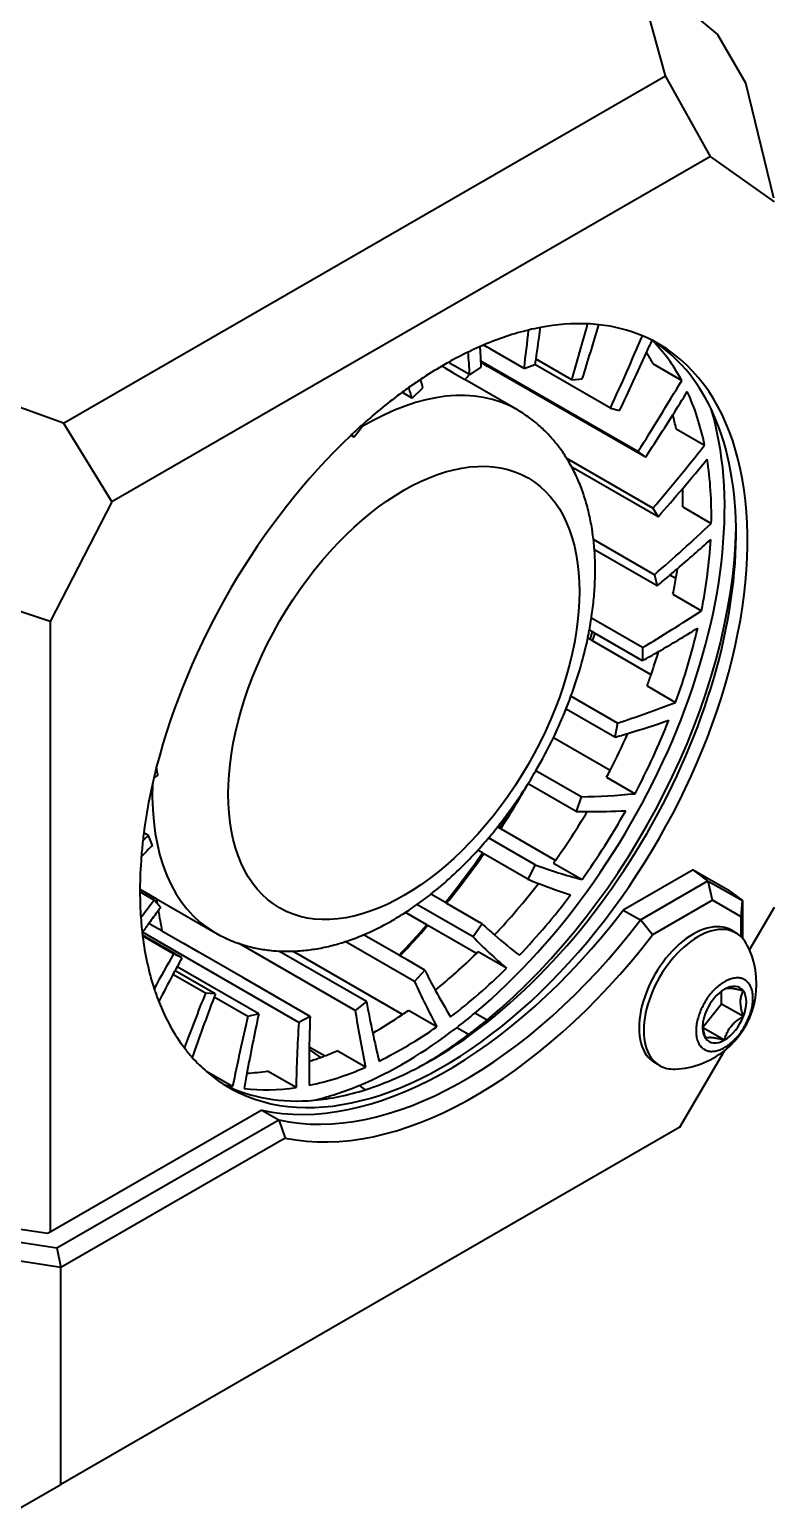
# Model space of a CAD drawing. Header units: millimetres. Extents: x 15 to 415, y 5 to 292.
# Drawn here: x 344.2 to 351.09, y 102.19 to 115.96 of the extents above; entities that cross this region are included whole.
import ezdxf

# ---------------------------------------------------------------- set-up
doc = ezdxf.new("R2010")
doc.units = ezdxf.units.MM
doc.layers.add('Geometries', color=7, linetype='Continuous')

msp = doc.modelspace()

# ---------------------------------------------------------------- linework, layer by layer
at = {"layer": 'Geometries', "linetype": 'Continuous', "lineweight": 40}
for p, q in [((350.1182, 115.5311), (349.8345, 116.5611)), ((349.8345, 116.5611), (350.6019, 115.9172)), ((350.6019, 115.9172), (350.8627, 115.4676)), ((344.512, 112.2943), (350.1182, 115.5311)), ((350.5366, 114.7788), (350.1182, 115.5311)), ((350.8627, 115.4676), (351.1243, 114.3952)), ((350.5366, 114.7788), (344.9644, 111.5617)), ((351.1334, 114.3577), (350.5366, 114.7788)), ((348.4237, 113.0228), (348.4372, 113.015)), ((348.4425, 113.012), (348.4372, 113.015)), ((348.459, 113.0024), (348.4425, 113.012)), ((348.4862, 112.9868), (348.459, 113.0024)), ((348.8015, 112.8047), (348.4862, 112.9868)), ((348.064, 112.8098), (348.0351, 112.8265)), ((348.064, 112.8098), (348.0729, 112.8047)), ((348.142, 112.7648), (348.0729, 112.8047)), ((348.1263, 112.8457), (348.0976, 112.8623)), ((348.1352, 112.8406), (348.1263, 112.8457)), ((348.2921, 112.7501), (348.1352, 112.8406)), ((348.142, 112.7648), (348.2515, 112.7015)), ((348.2968, 112.7473), (348.4026, 112.8171)), ((349.8622, 112.0305), (348.4002, 112.8746)), ((348.4425, 112.8372), (348.4008, 112.8613)), ((348.4425, 112.8372), (348.4594, 112.8275)), ((349.9314, 111.9776), (348.4594, 112.8275)), ((348.8015, 112.8047), (348.901, 112.8434)), ((348.901, 112.8434), (348.9062, 112.8454)), ((349.6059, 112.4364), (348.901, 112.8434)), ((349.2458, 112.6992), (348.913, 112.8913)), ((350.004, 112.8477), (350.2692, 112.6946)), ((344.512, 112.2943), (343.2866, 112.7374)), ((347.759, 112.5301), (347.8602, 112.6252)), ((348.7349, 112.4224), (348.2515, 112.7015)), ((348.2968, 112.7473), (348.2921, 112.7501)), ((349.2458, 112.6992), (349.3437, 112.7086)), ((347.6999, 112.5643), (347.6668, 112.5833)), ((347.759, 112.5301), (347.6999, 112.5643)), ((349.6059, 112.4364), (349.6917, 112.414)), ((344.512, 112.2943), (344.9644, 111.5617)), ((347.217, 112.1648), (347.254, 112.2115)), ((347.254, 112.2115), (347.2543, 112.2119)), ((347.2543, 112.2119), (347.2951, 112.2635)), ((347.2951, 112.2635), (347.3082, 112.28)), ((350.2176, 112.2439), (350.4827, 112.0908)), ((347.217, 112.1648), (347.1884, 112.1813)), ((350.001, 111.5035), (349.2001, 111.9659)), ((349.8622, 112.0305), (349.9314, 111.9776)), ((350.0498, 111.4229), (349.2456, 111.8872)), ((344.9644, 111.5617), (344.3881, 110.4472)), ((350.001, 111.5035), (350.0498, 111.4229)), ((350.2801, 111.5156), (350.5453, 111.3625)), ((350.0148, 110.8837), (349.4484, 111.2107)), ((350.0406, 110.7797), (349.4572, 111.1166)), ((344.3881, 110.4472), (343.004, 110.9114)), ((350.0148, 110.8837), (350.0406, 110.7797)), ((350.2154, 110.8487), (350.1603, 110.8806)), ((350.1884, 110.7022), (350.4535, 110.5491)), ((344.3881, 110.4472), (344.3881, 104.7595)), ((349.9029, 110.2045), (349.4282, 110.4786)), ((349.4159, 110.28), (349.3944, 110.2925)), ((349.4395, 110.3511), (349.4095, 110.3685)), ((349.4388, 110.2668), (349.4159, 110.28)), ((349.4627, 110.3377), (349.4395, 110.3511)), ((349.9042, 110.0828), (349.4627, 110.3377)), ((349.9841, 109.952), (349.4388, 110.2668)), ((349.9029, 110.2045), (349.9042, 110.0828)), ((349.6712, 109.5026), (349.2385, 109.7525)), ((349.9472, 109.8474), (350.2124, 109.6943)), ((349.6481, 109.3697), (349.1925, 109.6327)), ((349.6712, 109.5026), (349.6481, 109.3697)), ((349.6028, 109.061), (349.0748, 109.3659)), ((345.3805, 109.0958), (345.3805, 109.096)), ((345.3901, 109.016), (345.3805, 109.0958)), ((349.3324, 108.8158), (348.9118, 109.0586)), ((348.8355, 108.9321), (348.8386, 108.9371)), ((349.2859, 108.6789), (348.8386, 108.9371)), ((349.5696, 108.9974), (349.8348, 108.8443)), ((349.3324, 108.8158), (349.2859, 108.6789)), ((348.6665, 108.6814), (348.6596, 108.6719)), ((348.5693, 108.5258), (348.5549, 108.5341)), ((348.5841, 108.5172), (348.5693, 108.5258)), ((349.0937, 108.223), (348.5841, 108.5172)), ((345.3032, 108.455), (345.2611, 108.4793)), ((345.3407, 108.3621), (345.3032, 108.455)), ((348.9045, 108.1811), (348.4709, 108.4314)), ((348.4138, 108.2921), (348.3706, 108.317)), ((348.4274, 108.2842), (348.4138, 108.2921)), ((348.8373, 108.0476), (348.4274, 108.2842)), ((348.9045, 108.1811), (348.8373, 108.0476)), ((349.076, 108.198), (349.3412, 108.0449)), ((350.3747, 108.1342), (349.7255, 107.7594)), ((350.3747, 108.1342), (350.6953, 107.9518)), ((350.5142, 108.031), (350.3747, 108.1342)), ((345.225, 107.9537), (345.3786, 107.865)), ((349.8846, 107.6675), (350.5142, 108.031)), ((350.5142, 108.031), (350.5149, 108.0306)), ((350.5149, 108.0306), (350.8351, 107.8485)), ((350.5554, 107.8507), (350.5149, 108.0306)), ((350.6953, 107.9518), (350.8351, 107.8485)), ((345.3582, 107.8519), (345.225, 107.9288)), ((345.3856, 107.8209), (345.3582, 107.8519)), ((345.3786, 107.865), (345.9224, 107.5511)), ((345.4175, 107.7847), (345.3856, 107.8209)), ((348.3265, 107.5098), (347.8047, 107.811)), ((348.0692, 107.83), (347.9341, 107.908)), ((348.0805, 107.8235), (348.0692, 107.83)), ((348.0805, 107.8235), (348.3889, 107.6454)), ((350.5554, 107.8507), (349.9985, 107.5291)), ((350.824, 107.6979), (350.5554, 107.8507)), ((350.824, 107.6979), (350.8354, 107.8477)), ((350.8351, 107.8485), (350.8354, 107.8477)), ((350.8354, 107.8477), (350.8354, 107.4979)), ((347.8969, 107.6234), (347.6977, 107.7384)), ((349.7255, 107.7594), (349.8846, 107.6675)), ((349.9985, 107.5291), (349.8846, 107.6675)), ((350.824, 107.5097), (350.824, 107.6979)), ((350.9002, 107.389), (351.1334, 107.7866)), ((345.4611, 107.4048), (345.249, 107.5273)), ((346.7035, 106.7133), (345.2491, 107.553)), ((345.3085, 107.6354), (345.3164, 107.6308)), ((345.3164, 107.6308), (345.3341, 107.6206)), ((345.4299, 107.5653), (345.3341, 107.6206)), ((345.4299, 107.5653), (345.6169, 107.4573)), ((345.9264, 107.5488), (345.928, 107.5479)), ((347.6375, 107.339), (347.3071, 107.5298)), ((347.56, 107.6549), (347.563, 107.6566)), ((347.907, 107.6176), (347.8969, 107.6234)), ((348.3589, 107.3567), (347.907, 107.6176)), ((348.4108, 107.6328), (348.3265, 107.5098)), ((348.4108, 107.6328), (348.3889, 107.6454)), ((350.776, 107.5461), (350.7323, 107.5714)), ((345.5384, 107.353), (345.2499, 107.5195)), ((345.4935, 107.3861), (345.4611, 107.4048)), ((345.6279, 107.451), (345.6169, 107.4573)), ((345.7666, 107.3709), (345.6279, 107.451)), ((346.1489, 107.4483), (346.1481, 107.4486)), ((347.23, 106.8241), (346.1489, 107.4483)), ((347.7809, 107.0945), (347.1373, 107.4661)), ((345.6165, 107.3151), (345.4935, 107.3861)), ((345.6165, 107.3151), (345.5384, 107.353)), ((346.1834, 107.1303), (345.7666, 107.3709)), ((347.3342, 106.9071), (346.5188, 107.3778)), ((347.6691, 106.7873), (346.6484, 107.3766)), ((347.6457, 107.3343), (347.6375, 107.339)), ((347.7189, 107.292), (347.6457, 107.3343)), ((347.8778, 107.2003), (347.7189, 107.292)), ((348.6382, 107.2175), (348.3731, 107.3706)), ((345.8342, 106.985), (345.5322, 107.1594)), ((345.9267, 106.9785), (345.5515, 107.1952)), ((346.3317, 106.7931), (345.5713, 107.2321)), ((346.8094, 106.7689), (346.1834, 107.1303)), ((347.8778, 107.2003), (347.7809, 107.0945)), ((345.9267, 106.9785), (345.8342, 106.985)), ((347.9746, 107.0141), (347.9743, 107.0143)), ((350.6403, 106.888), (350.6403, 107.0037)), ((350.8445, 107.0058), (350.8354, 107.0083)), ((346.2297, 106.7679), (345.9156, 106.9492)), ((347.3342, 106.9071), (347.23, 106.8241)), ((350.4653, 106.6703), (350.6403, 106.888)), ((350.6403, 106.888), (350.8445, 106.7701)), ((346.3317, 106.7931), (346.2297, 106.7679)), ((346.8094, 106.7689), (346.7035, 106.7133)), ((347.9899, 106.6726), (347.7248, 106.8257)), ((348.4566, 106.7358), (348.3441, 106.8008)), ((348.2848, 106.6002), (348.1742, 106.6641)), ((350.4653, 106.6703), (350.4657, 106.6669)), ((350.4657, 106.6668), (350.6677, 106.5502)), ((346.8011, 106.4619), (346.9057, 106.3868)), ((346.9429, 106.4008), (346.8014, 106.4825)), ((347.325, 106.2954), (347.0599, 106.4485)), ((350.2531, 105.7376), (350.6664, 106.4499)), ((350.0635, 106.312), (350.0198, 106.3373)), ((346.0878, 106.1152), (345.8457, 106.2549)), ((346.6794, 106.1062), (346.4142, 106.2593)), ((347.2675, 106.1269), (347.3235, 106.0867)), ((346.3587, 105.8972), (344.3881, 104.7595)), ((346.3587, 105.8972), (346.5178, 105.8053)), ((344.4517, 104.6125), (346.5178, 105.8053)), ((350.2531, 105.7376), (344.4891, 102.4097)), ((346.5178, 105.8053), (346.5786, 105.6364)), ((346.5786, 105.6364), (344.4891, 104.43)), ((344.3641, 104.7456), (343.4013, 104.8946)), ((343.4427, 104.7686), (344.4517, 104.6125)), ((344.3881, 104.7595), (344.3641, 104.7456)), ((344.4891, 104.43), (343.378, 104.6018)), ((344.4517, 104.6125), (344.4891, 104.43)), ((344.4891, 102.4097), (344.4891, 104.43)), ((344.1172, 102.195), (344.4891, 102.4097))]:
    msp.add_line(p, q, dxfattribs=at)
at = {"layer": 'Geometries', "linetype": 'Continuous', "lineweight": 40, "flags": 128}
for points in [[(348.8086, 112.3765), (348.7996, 112.3825), (348.7865, 112.391), (348.7734, 112.3993), (348.7601, 112.4075), (348.7467, 112.4156), (348.7349, 112.4224)], [(349.2001, 111.9659), (349.1979, 111.9694), (349.189, 111.9836), (349.1799, 111.9976), (349.1707, 112.0115), (349.1613, 112.0252), (349.1518, 112.0388), (349.1422, 112.0522), (349.1325, 112.0655), (349.1226, 112.0786), (349.1127, 112.0916), (349.1026, 112.1044), (349.0923, 112.1171), (349.082, 112.1296), (349.0715, 112.1419), (349.0609, 112.1541), (349.0502, 112.1662), (349.0394, 112.1781), (349.0284, 112.1898), (349.0174, 112.2014), (349.0062, 112.2128), (348.9949, 112.2241), (348.9835, 112.2352), (348.972, 112.2461), (348.9604, 112.2569), (348.9487, 112.2675), (348.9368, 112.278), (348.9249, 112.2883), (348.9128, 112.2984), (348.9007, 112.3084), (348.8884, 112.3182), (348.876, 112.3279), (348.8635, 112.3374), (348.851, 112.3467), (348.8383, 112.3559), (348.8255, 112.3649), (348.8126, 112.3738), (348.8086, 112.3765)], [(349.2457, 111.8872), (349.2407, 111.8963), (349.2324, 111.9112), (349.224, 111.926), (349.2154, 111.9406), (349.2068, 111.9551), (349.2001, 111.9659)], [(349.4367, 111.2983), (349.4347, 111.3116), (349.4315, 111.3307), (349.4282, 111.3497), (349.4248, 111.3685), (349.4211, 111.3873), (349.4174, 111.406), (349.4134, 111.4245), (349.4093, 111.443), (349.4051, 111.4614), (349.4007, 111.4796), (349.3961, 111.4978), (349.3914, 111.5158), (349.3865, 111.5337), (349.3814, 111.5515), (349.3762, 111.5692), (349.3709, 111.5868), (349.3654, 111.6043), (349.3597, 111.6216), (349.3539, 111.6388), (349.3479, 111.6559), (349.3418, 111.6729), (349.3355, 111.6897), (349.3291, 111.7064), (349.3225, 111.723), (349.3158, 111.7394), (349.309, 111.7557), (349.302, 111.7719), (349.2948, 111.7879), (349.2875, 111.8038), (349.28, 111.8196), (349.2725, 111.8352), (349.2647, 111.8507), (349.2569, 111.866), (349.2489, 111.8812), (349.2457, 111.8872)], [(349.4484, 111.2107), (349.4479, 111.215), (349.4456, 111.2345), (349.4431, 111.2539), (349.4404, 111.2732), (349.4376, 111.2925), (349.4367, 111.2983)], [(349.4572, 111.1166), (349.4557, 111.1363), (349.454, 111.1561), (349.4521, 111.1758), (349.4501, 111.1954), (349.4484, 111.2107)], [(349.4282, 110.4786), (349.4306, 110.4945), (349.4337, 110.5158), (349.4366, 110.5371), (349.4394, 110.5583), (349.4421, 110.5795), (349.4446, 110.6007), (349.4469, 110.6218), (349.4491, 110.643), (349.4511, 110.664), (349.453, 110.6851), (349.4548, 110.7061), (349.4564, 110.7271), (349.4578, 110.748), (349.4591, 110.7689), (349.4602, 110.7898), (349.4612, 110.8106), (349.462, 110.8314), (349.4624, 110.8424)], [(349.4095, 110.3685), (349.413, 110.3877), (349.4168, 110.4091), (349.4205, 110.4305), (349.424, 110.4518), (349.4274, 110.4732), (349.4282, 110.4786)], [(349.3944, 110.2925), (349.3964, 110.302), (349.4008, 110.3234), (349.4037, 110.3385)], [(349.4037, 110.3385), (349.405, 110.3449), (349.4091, 110.3663), (349.4095, 110.3685)], [(349.2203, 109.7039), (349.2273, 109.7223), (349.2352, 109.7436), (349.2385, 109.7525)], [(349.1351, 109.4966), (349.1411, 109.5103), (349.1503, 109.5313), (349.1593, 109.5524), (349.1682, 109.5736), (349.177, 109.5947), (349.1857, 109.6159), (349.1925, 109.6327)], [(349.1925, 109.6327), (349.1943, 109.6371), (349.2027, 109.6584), (349.211, 109.6797), (349.2192, 109.701), (349.2203, 109.7039)], [(349.0748, 109.3659), (349.0837, 109.3846), (349.0936, 109.4054), (349.1033, 109.4263), (349.1129, 109.4472), (349.1224, 109.4682), (349.1318, 109.4892), (349.1351, 109.4966)], [(348.8386, 108.9371), (348.8394, 108.9383), (348.8516, 108.958), (348.8637, 108.9777), (348.8757, 108.9975), (348.8876, 109.0174), (348.8994, 109.0373), (348.9111, 109.0573), (348.9118, 109.0586)], [(348.5794, 108.5653), (348.5898, 108.5787), (348.6037, 108.5969), (348.6176, 108.6152), (348.6314, 108.6335), (348.6377, 108.642)], [(348.6377, 108.642), (348.645, 108.652), (348.6586, 108.6705), (348.6596, 108.6719)], [(348.4709, 108.4314), (348.4752, 108.4365), (348.4898, 108.454), (348.5044, 108.4715), (348.5188, 108.4891), (348.5332, 108.5069), (348.5474, 108.5247), (348.5549, 108.5341)], [(348.5549, 108.5341), (348.5616, 108.5426), (348.5734, 108.5576)], [(348.5734, 108.5576), (348.5757, 108.5606), (348.5794, 108.5653)], [(348.3983, 108.3477), (348.401, 108.3508), (348.416, 108.3678), (348.431, 108.3848), (348.4458, 108.4019), (348.4462, 108.4024)], [(348.4462, 108.4024), (348.4605, 108.4192), (348.4709, 108.4314)], [(348.2627, 108.2031), (348.2629, 108.2033), (348.2785, 108.2192), (348.2941, 108.2353), (348.3096, 108.2515), (348.325, 108.2678), (348.3342, 108.2776)], [(348.3342, 108.2776), (348.3403, 108.2842), (348.3556, 108.3007), (348.3706, 108.317)], [(348.3706, 108.317), (348.3708, 108.3173), (348.386, 108.334), (348.3983, 108.3477)], [(347.6977, 107.7384), (347.7134, 107.7487), (347.7309, 107.7602), (347.7483, 107.7719), (347.7657, 107.7837), (347.783, 107.7957), (347.8003, 107.8078), (347.8047, 107.811)], [(347.8047, 107.811), (347.8175, 107.8201), (347.8347, 107.8325), (347.8518, 107.8451), (347.8689, 107.8578), (347.886, 107.8707), (347.903, 107.8837), (347.9199, 107.8968), (347.9341, 107.908)], [(345.9224, 107.5511), (345.9237, 107.5503), (345.9264, 107.5488)], [(345.928, 107.5479), (345.9373, 107.5426), (345.9509, 107.5351), (345.9647, 107.5277), (345.9785, 107.5205), (345.9924, 107.5135), (345.999, 107.5103)], [(347.2526, 107.5076), (347.2672, 107.5134), (347.2852, 107.5207), (347.3032, 107.5282), (347.3071, 107.5298)], [(346.1489, 107.4483), (346.1514, 107.4475), (346.1663, 107.4425), (346.1813, 107.4377), (346.1965, 107.4331), (346.2116, 107.4286), (346.2269, 107.4243), (346.2422, 107.4202), (346.2577, 107.4163), (346.2732, 107.4126), (346.2887, 107.409), (346.3044, 107.4056), (346.3201, 107.4024), (346.3359, 107.3994), (346.3517, 107.3966), (346.3677, 107.3939), (346.3837, 107.3914), (346.3997, 107.3891), (346.4159, 107.387), (346.4321, 107.385), (346.4483, 107.3833), (346.4647, 107.3817), (346.4811, 107.3803), (346.4975, 107.3791), (346.5141, 107.3781), (346.5188, 107.3778)], [(346.6484, 107.3766), (346.6485, 107.3766), (346.6655, 107.3773), (346.6826, 107.3781), (346.6998, 107.3791), (346.717, 107.3804), (346.7342, 107.3818), (346.7515, 107.3834), (346.7689, 107.3852), (346.7863, 107.3872), (346.8037, 107.3894), (346.8212, 107.3918), (346.8387, 107.3944), (346.8563, 107.3971), (346.8739, 107.4001), (346.8915, 107.4032), (346.9092, 107.4066), (346.9269, 107.4101), (346.9446, 107.4138), (346.9624, 107.4177), (346.9802, 107.4218), (346.998, 107.4261), (347.0108, 107.4293)], [(347.0108, 107.4293), (347.0158, 107.4306), (347.0337, 107.4353), (347.0516, 107.4402), (347.0695, 107.4453), (347.0835, 107.4494)], [(347.0835, 107.4494), (347.0874, 107.4505), (347.1054, 107.456), (347.1233, 107.4616), (347.1373, 107.4661)], [(347.1373, 107.4661), (347.1413, 107.4674), (347.1593, 107.4734), (347.1772, 107.4796), (347.1952, 107.486), (347.2132, 107.4926), (347.2312, 107.4993), (347.248, 107.5058)], [(347.248, 107.5058), (347.2492, 107.5063), (347.2526, 107.5076)], [(346.5188, 107.3778), (346.5307, 107.3772), (346.5473, 107.3766), (346.564, 107.3761), (346.5808, 107.3758), (346.5976, 107.3757), (346.6145, 107.3758), (346.6315, 107.3761), (346.6484, 107.3766)], [(350.6677, 106.4797), (350.6783, 106.4861), (350.689, 106.493), (350.6999, 106.5006), (350.7109, 106.5087), (350.7219, 106.5175), (350.7328, 106.5267), (350.7436, 106.5364), (350.7545, 106.5467), (350.7653, 106.5576), (350.7751, 106.5679), (350.7847, 106.5787), (350.7943, 106.5899), (350.8036, 106.6015), (350.8128, 106.6134), (350.8218, 106.6257), (350.8306, 106.6383), (350.8391, 106.6512), (350.8473, 106.6643), (350.8552, 106.6777), (350.8628, 106.6912), (350.8701, 106.7049), (350.877, 106.7187), (350.8835, 106.7326), (350.8897, 106.7465), (350.8954, 106.7605), (350.9007, 106.7744), (350.9057, 106.7882), (350.9102, 106.802), (350.9143, 106.8156), (350.9183, 106.8306), (350.9219, 106.8455), (350.9249, 106.86), (350.9275, 106.8743), (350.9295, 106.8882), (350.931, 106.9015), (350.9321, 106.9144), (350.9327, 106.9269), (350.9329, 106.939), (350.9327, 106.9511), (350.932, 106.9631), (350.9309, 106.975), (350.9294, 106.9868), (350.9273, 106.9983), (350.9248, 107.0095), (350.9218, 107.0203), (350.9183, 107.0308), (350.9143, 107.041), (350.9102, 107.0499), (350.9057, 107.0584), (350.9007, 107.0666), (350.8954, 107.0743), (350.8897, 107.0816), (350.8835, 107.0885), (350.877, 107.0948), (350.8701, 107.1006), (350.8628, 107.1059), (350.8552, 107.1107), (350.8473, 107.1149), (350.8391, 107.1185), (350.8306, 107.1216), (350.8218, 107.1241), (350.8128, 107.126), (350.8036, 107.1273), (350.7943, 107.1281), (350.7847, 107.1283), (350.7751, 107.1279), (350.7653, 107.127), (350.7543, 107.1253), (350.7433, 107.123), (350.7322, 107.1201), (350.7211, 107.1167), (350.7101, 107.1126), (350.6993, 107.1082), (350.6886, 107.1032), (350.6781, 107.0979), (350.6677, 107.0921), (350.6571, 107.0858), (350.6464, 107.0788), (350.6355, 107.0713), (350.6246, 107.0631), (350.6136, 107.0544), (350.6027, 107.0452), (350.5918, 107.0355), (350.5809, 107.0251), (350.5701, 107.0143), (350.5604, 107.0039), (350.5507, 106.9931), (350.5412, 106.982), (350.5318, 106.9704), (350.5226, 106.9584), (350.5136, 106.9462), (350.5049, 106.9336), (350.4964, 106.9207), (350.4881, 106.9075), (350.4802, 106.8942), (350.4726, 106.8806), (350.4654, 106.867), (350.4585, 106.8532), (350.4519, 106.8393), (350.4458, 106.8253), (350.44, 106.8114), (350.4347, 106.7975), (350.4298, 106.7837), (350.4253, 106.7699), (350.4212, 106.7563), (350.4171, 106.7412), (350.4135, 106.7264), (350.4105, 106.7119), (350.408, 106.6976), (350.406, 106.6837), (350.4044, 106.6704), (350.4034, 106.6575), (350.4028, 106.645), (350.4026, 106.6328), (350.4028, 106.6207), (350.4034, 106.6087), (350.4045, 106.5968), (350.4061, 106.5851), (350.4081, 106.5735), (350.4107, 106.5624), (350.4137, 106.5516), (350.4172, 106.5411), (350.4212, 106.5309), (350.4253, 106.522), (350.4298, 106.5134), (350.4347, 106.5053), (350.44, 106.4975), (350.4458, 106.4902), (350.4519, 106.4834), (350.4585, 106.4771), (350.4654, 106.4712), (350.4726, 106.4659), (350.4802, 106.4612), (350.4881, 106.457), (350.4964, 106.4533), (350.5049, 106.4503), (350.5136, 106.4478), (350.5226, 106.4459), (350.5318, 106.4446), (350.5412, 106.4438), (350.5507, 106.4436), (350.5604, 106.444), (350.5701, 106.4449), (350.5811, 106.4465), (350.5922, 106.4488), (350.6033, 106.4517), (350.6143, 106.4552), (350.6254, 106.4592), (350.6361, 106.4637), (350.6468, 106.4686), (350.6573, 106.474), (350.6677, 106.4797)], [(350.6889, 107.0289), (350.6852, 107.0281), (350.6814, 107.0272), (350.6777, 107.0261), (350.6742, 107.0248), (350.6709, 107.0233), (350.6677, 107.0216)], [(350.8239, 107.0112), (350.8227, 107.0115), (350.8126, 107.014), (350.803, 107.0163), (350.7939, 107.0184), (350.7853, 107.0203), (350.777, 107.0221), (350.7678, 107.0239), (350.7592, 107.0254), (350.751, 107.0268), (350.7432, 107.0279), (350.7358, 107.0288), (350.7288, 107.0295), (350.7221, 107.03), (350.7158, 107.0303), (350.7098, 107.0304), (350.704, 107.0304), (350.6986, 107.03), (350.6935, 107.0295), (350.6892, 107.0289), (350.6889, 107.0289)], [(350.8239, 106.8427), (350.8219, 106.8536), (350.82, 106.8655), (350.8186, 106.8772), (350.8176, 106.8887), (350.8173, 106.8963), (350.8171, 106.9038), (350.8173, 106.9129), (350.8179, 106.9217), (350.8187, 106.9304), (350.82, 106.9387), (350.8216, 106.9471), (350.8235, 106.9552), (350.8257, 106.963), (350.8282, 106.9706), (350.8317, 106.9799), (350.8357, 106.9889), (350.8399, 106.9975), (350.8445, 107.0058)], [(350.8354, 107.0083), (350.8333, 107.0088), (350.8239, 107.0112)], [(350.8445, 106.7701), (350.8395, 106.785), (350.8349, 106.7999), (350.8307, 106.8147), (350.8269, 106.8294), (350.8242, 106.8416), (350.8239, 106.8427)], [(350.6677, 106.5502), (350.6709, 106.5615), (350.6742, 106.5723), (350.6777, 106.5826), (350.6814, 106.5925), (350.6852, 106.6021), (350.6892, 106.6114), (350.6935, 106.6203), (350.6986, 106.6303), (350.704, 106.64), (350.7098, 106.6494), (350.7158, 106.6585), (350.7221, 106.6674), (350.7288, 106.676), (350.7358, 106.6844), (350.7432, 106.6926), (350.751, 106.7007), (350.7592, 106.7086), (350.7678, 106.7165), (350.777, 106.7242), (350.7853, 106.7308), (350.7939, 106.7374), (350.803, 106.7439), (350.8126, 106.7504), (350.8227, 106.757), (350.8333, 106.7635), (350.8445, 106.7701)], [(350.4641, 106.6842), (350.4643, 106.6809), (350.4652, 106.6712), (350.4653, 106.6703)], [(350.4657, 106.6669), (350.4664, 106.6615), (350.468, 106.6513), (350.4699, 106.641), (350.4721, 106.6306), (350.4746, 106.6202), (350.4782, 106.6067), (350.4821, 106.5932), (350.4864, 106.5796), (350.4909, 106.566)], [(350.4909, 106.566), (350.4941, 106.5677), (350.4974, 106.5692), (350.5009, 106.5705), (350.5046, 106.5716), (350.5084, 106.5725), (350.5125, 106.5733), (350.5167, 106.5739), (350.5218, 106.5744), (350.5273, 106.5747), (350.533, 106.5748), (350.539, 106.5747), (350.5453, 106.5744), (350.552, 106.5739), (350.559, 106.5732), (350.5664, 106.5723), (350.5742, 106.5712), (350.5824, 106.5698), (350.5911, 106.5682), (350.6002, 106.5665), (350.6085, 106.5647), (350.6171, 106.5628), (350.6263, 106.5607), (350.6358, 106.5584), (350.6459, 106.5559), (350.6565, 106.5532), (350.6677, 106.5502)]]:
    msp.add_lwpolyline(points, dxfattribs=at)
at = {"layer": 'Geometries', "linetype": 'Continuous', "lineweight": 40}
for centre, radius, start, end in [((346.857, 110.9299), 2.6068, 358.07617, 4.10664), ((345.7552, 111.0577), 3.7188, 344.40626, 348.12539), ((345.4581, 111.1412), 4.0275, 339.82878, 344.39737), ((345.0329, 111.3126), 4.4862, 329.84026, 334.28351), ((345.0665, 111.2899), 4.4457, 324.07341, 327.97091), ((345.6305, 110.7972), 3.6956, 311.53452, 315.41662), ((345.8179, 110.5863), 3.4135, 308.31386, 311.52843), ((346.1947, 110.0618), 2.7671, 299.63463, 302.89921), ((346.3471, 109.7884), 2.4542, 293.0273, 299.61893), ((346.5638, 108.6641), 1.2847, 243.91962, 251.12087), ((350.1737, 107.0712), 0.793, 308.41662, 23.62518), ((350.1737, 107.0712), 0.793, 23.62518, 27.47901), ((350.1737, 107.0712), 0.793, 272.52099, 308.41662)]:
    msp.add_arc(centre, radius, start, end, dxfattribs=at)
for centre, major_axis, start_param, end_param in [((348.0534, 109.5712), (2, 3.4641), 0.461299, 0.5020405), ((338.6139, 109.1611), (7.4079, 12.8309), 5.313561, 5.3363954), ((348.0534, 109.5712), (2, 3.4641), 0.2916887, 0.461299), ((340.6338, 111.8717), (-6.5974, -11.427), 1.9613015, 2.0048086), ((339.7798, 112.1248), (7.4079, 12.8309), 5.077318, 5.1147047), ((348.0534, 109.5712), (2, 3.4641), 0.2498112, 0.2916887), ((348.0534, 109.5712), (2, 3.4641), 0.0726578, 0.2498112), ((348.0534, 109.5712), (2, 3.4641), 3.1204461, 6.3097049), ((348.0534, 109.5712), (2, 3.4641), 0.5020405, 0.654113), ((339.5938, 109.2283), (-6.5974, -11.427), 2.1940121, 2.2253628), ((342.0538, 114.4024), (-6.5974, -11.427), 1.728591, 1.7850403), ((348.0534, 109.5712), (2, 3.4641), 0.0294598, 0.0726578), ((341.3718, 114.9621), (7.4079, 12.8309), 4.885056, 4.8936159), ((348.0534, 109.5712), (2, 3.4641), 0.0278276, 0.0294598), ((347.6822, 109.7826), (2.025, 3.5074), 5.9411002, 6.1273498), ((348.0534, 109.5712), (2, 3.4641), 0.0265196, 0.0278276), ((347.9473, 109.6324), (-2, -3.4641), 2.7647272, 3.115073), ((348.0534, 109.5712), (2, 3.4641), 0.704702, 0.7697538), ((348.0534, 109.5712), (2, 3.4641), 0.6648717, 0.704702), ((338.9899, 106.6148), (-6.5974, -11.427), 2.4267227, 2.4471853), ((348.0534, 109.5712), (2, 3.4641), 0.654113, 0.6648717), ((337.9368, 106.231), (7.4079, 12.8309), 5.5476199, 5.5591328), ((341.3718, 114.9621), (7.4079, 12.8309), 4.8446074, 4.885056), ((347.4171, 109.9357), (2.025, 3.5074), 5.9411002, 5.9889042), ((348.0534, 109.5712), (2, 3.4641), 0.7918821, 0.8618291), ((348.0534, 109.5712), (2, 3.4641), 0.7697538, 0.7918821), ((337.9368, 106.231), (7.4079, 12.8309), 5.5464913, 5.5476199), ((337.9368, 106.231), (7.4079, 12.8309), 5.5427391, 5.5464913), ((338.6139, 109.1611), (7.4079, 12.8309), 5.3100285, 5.313561), ((347.3287, 109.9868), (-1.4063, -2.4357), 3.141593, 3.9438625), ((348.0534, 109.5712), (2, 3.4641), 0.9010056, 0.9224981), ((348.0534, 109.5712), (2, 3.4641), 0.8618291, 0.9010056), ((338.8546, 104.1721), (-6.5974, -11.427), 2.6594332, 2.6706624), ((337.7851, 103.4923), (7.4079, 12.8309), 5.7754497, 5.7832758), ((343.8549, 119.6654), (-6.5974, -11.427), 1.2760883, 1.2810189), ((343.7771, 116.6841), (-6.5974, -11.427), 1.4958804, 1.5549584), ((348.0534, 109.5712), (2, 3.4641), 0.9224981, 1.0537834), ((343.304, 117.5203), (7.4079, 12.8309), 4.6438295, 4.6609906), ((347.6822, 109.7826), (2.025, 3.5074), 5.7083897, 5.8963271), ((347.6822, 109.7826), (2.1125, 3.659), 4.150382, 5.7901294), ((343.304, 117.5203), (7.4079, 12.8309), 4.6118968, 4.6438295), ((347.4171, 109.9357), (2.025, 3.5074), 5.7083897, 5.7544251), ((347.9473, 109.6324), (-2, -3.4641), 2.3747737, 2.7647272), ((348.0534, 109.5712), (2, 3.4641), 1.0537834, 1.0925885), ((338.1669, 101.0928), (7.4079, 12.8309), 6.0081602, 6.009109), ((348.0534, 109.5712), (2, 3.4641), 1.0961841, 2.0230421), ((348.0534, 109.5712), (2, 3.4641), 1.0925885, 1.0961841), ((339.1952, 102.0319), (-6.5974, -11.427), 2.8921438, 2.8960981), ((345.711, 118.5937), (-6.5974, -11.427), 1.2631698, 1.3222478), ((345.4722, 119.6613), (7.4079, 12.8309), 4.4037144, 4.42828), ((347.6822, 109.7826), (2.025, 3.5074), 5.4756791, 5.6636165), ((345.4722, 119.6613), (7.4079, 12.8309), 4.3791863, 4.4037144), ((347.4171, 109.9357), (2.025, 3.5074), 5.4756791, 5.5280558), ((347.9473, 109.6324), (-2, -3.4641), 0.766819, 2.3747737), ((347.8413, 109.6937), (2.075, 3.594), 4.1382505, 5.4795482), ((347.7512, 120.0284), (-6.5974, -11.427), 1.0304593, 1.0895373), ((347.7596, 121.2697), (7.4079, 12.8309), 4.1650519, 4.1955694), ((347.6822, 109.7826), (2.025, 3.5074), 5.2429685, 5.4309059), ((347.7596, 121.2697), (7.4079, 12.8309), 4.1464757, 4.1582024), ((347.7596, 121.2697), (7.4079, 12.8309), 4.1582024, 4.1650519), ((347.4171, 109.9357), (2.025, 3.5074), 5.2429685, 5.2836747), ((347.4171, 109.9357), (2.025, 3.5074), 5.2836747, 5.3092704), ((349.7877, 120.9106), (-6.5974, -11.427), 0.7977487, 0.8568267), ((346.3918, 110.2215), (-2.375, -4.1136), 1.9060461, 1.9224484), ((346.4271, 110.2448), (-2.375, -4.1136), 1.8976253, 1.9139788), ((350.0428, 122.2589), (7.4079, 12.8309), 3.9280624, 3.9628589), ((347.6822, 109.7826), (2.025, 3.5074), 5.010258, 5.1981954), ((350.0428, 122.2589), (7.4079, 12.8309), 3.9137651, 3.9280624), ((347.4171, 109.9357), (2.025, 3.5074), 5.0385378, 5.0970756), ((347.4171, 109.9357), (2.025, 3.5074), 5.010258, 5.0385378), ((351.7106, 121.193), (-6.5974, -11.427), 0.5650381, 0.6241161), ((352.1987, 122.5755), (7.4079, 12.8309), 3.6928604, 3.7301483), ((347.6822, 109.7826), (2.025, 3.5074), 4.7775474, 4.9654848), ((347.4171, 109.9357), (2.025, 3.5074), 4.7952916, 4.89013), ((352.1987, 122.5755), (7.4079, 12.8309), 3.6810546, 3.6928604), ((348.0534, 109.5712), (2, 3.4641), 2.0230421, 2.0523868), ((347.4171, 109.9357), (2.025, 3.5074), 4.7775474, 4.7952916), ((348.0534, 109.5712), (2, 3.4641), 2.0680156, 2.1962269), ((347.3287, 109.9868), (-1.4063, -2.4357), 5.456744, 6.2831858), ((348.0534, 109.5712), (2, 3.4641), 2.0523868, 2.0680156), ((346.5876, 99.023), (-6.5974, -11.427), 4.0556966, 4.0595434), ((346.4271, 110.2448), (-2.375, -4.1136), 1.4827651, 1.5849931), ((353.4164, 120.8602), (-6.5974, -11.427), 0.3323276, 0.3914056), ((346.3918, 110.2215), (-2.375, -4.1136), 1.4907569, 1.5294437), ((347.4171, 109.9357), (2.025, 3.5074), 4.5524621, 4.68687), ((354.1111, 122.2024), (7.4079, 12.8309), 3.448344, 3.459475), ((347.6822, 109.7826), (2.025, 3.5074), 4.5448368, 4.7327742), ((354.1111, 122.2024), (7.4079, 12.8309), 3.459475, 3.4974377), ((348.0534, 109.5712), (2, 3.4641), 2.2177136, 2.2607147), ((348.6398, 100.1893), (-6.5974, -11.427), 4.2884072, 4.3002168), ((348.0534, 109.5712), (2, 3.4641), 2.1962269, 2.2177136), ((348.7558, 99.027), (7.4079, 12.8309), 1.1212383, 1.1264128), ((348.0534, 109.5712), (2, 3.4641), 2.2607147, 2.3514485), ((346.3918, 110.2215), (-2.375, -4.1136), 1.3083426, 1.4314209), ((346.4271, 110.2448), (-2.375, -4.1136), 1.3000874, 1.4233747), ((347.4171, 109.9357), (2.025, 3.5074), 4.5448368, 4.5524621), ((354.813, 119.9302), (-6.5974, -11.427), 0.099617, 0.158695), ((348.0534, 109.5712), (2, 3.4641), 2.3514485, 2.3590652), ((347.4171, 109.9357), (2.025, 3.5074), 4.3249176, 4.4856255), ((355.677, 121.1597), (7.4079, 12.8309), 3.2156334, 3.227869), ((355.677, 121.1597), (7.4079, 12.8309), 3.227869, 3.2647272), ((348.0534, 109.5712), (2, 3.4641), 2.3590652, 2.4347801), ((350.9988, 100.9145), (7.4079, 12.8309), 1.3539489, 1.3681099), ((355.7142, 115.8087), (7.4079, 12.8309), 2.5203095, 2.5243497), ((347.6822, 109.7826), (2.025, 3.5074), 4.3121263, 4.5000637), ((348.0534, 109.5712), (2, 3.4641), 2.4347801, 2.4793912), ((350.6404, 101.8729), (-6.5974, -11.427), 4.5238715, 4.5352898), ((350.6404, 101.8729), (-6.5974, -11.427), 4.5211178, 4.5238715), ((355.7142, 115.8087), (7.4079, 12.8309), 2.5303241, 2.5479705), ((348.0952, 109.7818), (2.15, 3.7239), 3.3191029, 4.4928805), ((348.2543, 109.6899), (2.15, 3.7239), 3.3191029, 4.4928805), ((350.376, 106.9543), (0.3562, 0.617), 0, 3.1415927), ((350.6404, 101.8729), (-6.5974, -11.427), 4.543068, 4.5434205), ((348.0534, 109.5712), (2, 3.4641), 2.4793912, 2.4866311), ((348.0534, 109.5712), (2, 3.4641), 2.4866311, 2.4891858), ((350.6404, 101.8729), (-6.5974, -11.427), 4.5352898, 4.543068), ((348.3427, 109.6389), (-2.2125, -3.8322), 0.186428, 1.3430208), ((346.3918, 110.2215), (-2.375, -4.1136), 1.1653779, 1.2500784), ((346.4271, 110.2448), (-2.375, -4.1136), 1.1566956, 1.2416751), ((355.8253, 118.4532), (-6.5974, -11.427), 6.1500917, 6.1703119), ((355.8253, 118.4532), (-6.5974, -11.427), 6.1703119, 6.2091697), ((350.4198, 106.9291), (0.3562, 0.617), 0, 3.1415927), ((350.4198, 106.9291), (0.3562, 0.617), 6.1375378, 6.2831853), ((348.0534, 109.5712), (2, 3.4641), 2.4891858, 2.6633497), ((356.8119, 119.5037), (7.4079, 12.8309), 2.9829229, 3.0320166), ((350.4198, 106.9291), (0.3562, 0.617), 6.0985, 6.1375378), ((350.4198, 106.9291), (0.3562, 0.617), 5.9304687, 6.0985), ((353.0629, 103.2801), (7.4079, 12.8309), 1.5866595, 1.6118271), ((352.4815, 103.9828), (-6.5974, -11.427), 4.7538283, 4.7609947), ((347.4171, 109.9357), (2.025, 3.5074), 4.1229299, 4.2621196), ((347.4171, 109.9357), (2.025, 3.5074), 4.2621196, 4.2673531), ((352.4815, 103.9828), (-6.5974, -11.427), 4.7672553, 4.7887812), ((352.4815, 103.9828), (-6.5974, -11.427), 4.7641732, 4.7672553), ((352.4815, 103.9828), (-6.5974, -11.427), 4.7609947, 4.7641732), ((356.3985, 116.5088), (-6.5974, -11.427), 5.9173812, 5.9420932), ((347.6822, 109.7826), (2.025, 3.5074), 4.0794157, 4.2673531), ((348.0534, 109.5712), (2, 3.4641), 2.6633497, 2.7096729), ((354.837, 105.9962), (7.4079, 12.8309), 1.81937, 1.8570476), ((354.0638, 106.4054), (-6.5974, -11.427), 4.9865389, 4.9889746), ((357.4545, 117.3237), (7.4079, 12.8309), 2.7502123, 2.799306), ((356.3985, 116.5088), (-6.5974, -11.427), 5.9420932, 5.942135), ((347.4171, 109.9357), (2.025, 3.5074), 4.1228751, 4.1229299), ((356.3985, 116.5088), (-6.5974, -11.427), 5.942135, 5.9764592), ((350.6677, 106.7859), (0.1443, 0.25), 0.9200385, 1.8325957), ((350.6677, 106.7859), (0.1443, 0.25), 0.7853982, 0.9200385), ((350.6677, 106.7859), (0.1443, 0.25), 6.0213859, 7.0685835), ((350.6677, 106.7859), (0.1443, 0.25), 4.9741884, 6.0213859), ((348.0534, 109.5712), (2, 3.4641), 2.7096729, 2.9039666), ((354.0638, 106.4054), (-6.5974, -11.427), 4.9889746, 5.0356849), ((356.5018, 114.2017), (-6.5974, -11.427), 5.6846706, 5.7155497), ((356.2254, 108.9165), (7.4079, 12.8309), 2.0520806, 2.1011743), ((355.3022, 109.0101), (-6.5974, -11.427), 5.2192495, 5.2661403), ((357.1532, 111.8834), (7.4079, 12.8309), 2.2847912, 2.3338849), ((356.1297, 111.6564), (-6.5974, -11.427), 5.45196, 5.4781265), ((357.5704, 114.7371), (7.4079, 12.8309), 2.5175017, 2.5665955), ((347.4171, 109.9357), (2.025, 3.5074), 3.9182735, 4.0151254), ((347.4171, 109.9357), (2.025, 3.5074), 4.0151254, 4.0346425), ((347.6822, 109.7826), (2.1125, 3.659), 4.0924323, 4.150382), ((347.8413, 109.6937), (2.075, 3.594), 4.0787324, 4.1382505), ((350.6677, 106.7859), (0.1443, 0.25), 1.8325957, 2.2891592), ((350.6677, 106.7859), (0.1443, 0.25), 3.9269908, 4.9741884), ((347.6822, 109.7826), (2.1125, 3.659), 3.7877169, 4.0924323), ((356.5018, 114.2017), (-6.5974, -11.427), 5.7155497, 5.7437486), ((347.6822, 109.7826), (2.025, 3.5074), 3.8467051, 4.0346425), ((347.8413, 109.6937), (2.075, 3.594), 3.9452298, 4.0787324), ((350.6677, 106.7859), (0.1443, 0.25), 2.2891592, 2.8797933), ((350.6677, 106.7859), (0.1443, 0.25), 2.8797933, 3.9269908), ((348.0534, 109.5712), (2, 3.4641), 2.9039666, 2.9519946), ((356.1297, 111.6564), (-6.5974, -11.427), 5.4800186, 5.4903169), ((356.1297, 111.6564), (-6.5974, -11.427), 5.4781265, 5.4800186), ((347.4171, 109.9357), (2.025, 3.5074), 3.7606607, 3.801932), ((348.0534, 109.5712), (2, 3.4641), 2.9519946, 3.031489), ((356.1297, 111.6564), (-6.5974, -11.427), 5.4903169, 5.511038), ((347.4171, 109.9357), (2.025, 3.5074), 3.7097735, 3.7474528), ((347.6822, 109.7826), (2.025, 3.5074), 3.6139946, 3.801932), ((347.4171, 109.9357), (2.025, 3.5074), 3.7474528, 3.7606607), ((347.9473, 109.6324), (-2, -3.4641), 0.5629933, 0.766819), ((350.4198, 106.9291), (0.3562, 0.617), 3.1415927, 3.4943092), ((348.0534, 109.5712), (2, 3.4641), 3.031489, 3.115073), ((355.3022, 109.0101), (-6.5974, -11.427), 5.2661403, 5.2783275), ((347.4171, 109.9357), (2.025, 3.5074), 3.4962435, 3.5692214), ((348.0534, 109.5712), (2, 3.4641), 3.115073, 3.1204461), ((347.9473, 109.6324), (-2, -3.4641), 0.0265196, 0.0340521), ((347.9473, 109.6324), (-2, -3.4641), 0.0340521, 0.386232), ((347.6822, 109.7826), (2.025, 3.5074), 3.3062689, 3.3365108), ((347.6822, 109.7826), (2.025, 3.5074), 3.381284, 3.5692214), ((347.6822, 109.7826), (2.1125, 3.659), 3.6440151, 3.7877169), ((347.9473, 109.6324), (-2, -3.4641), 0.386232, 0.5629933)]:
    msp.add_ellipse(centre, major_axis=major_axis, ratio=0.5773503, start_param=start_param, end_param=end_param, dxfattribs=at)
msp.add_ellipse((347.6822, 109.7826), major_axis=(1.1562, 2.0027), ratio=0.5773503, dxfattribs=at)

doc.saveas('drawing.dxf')
